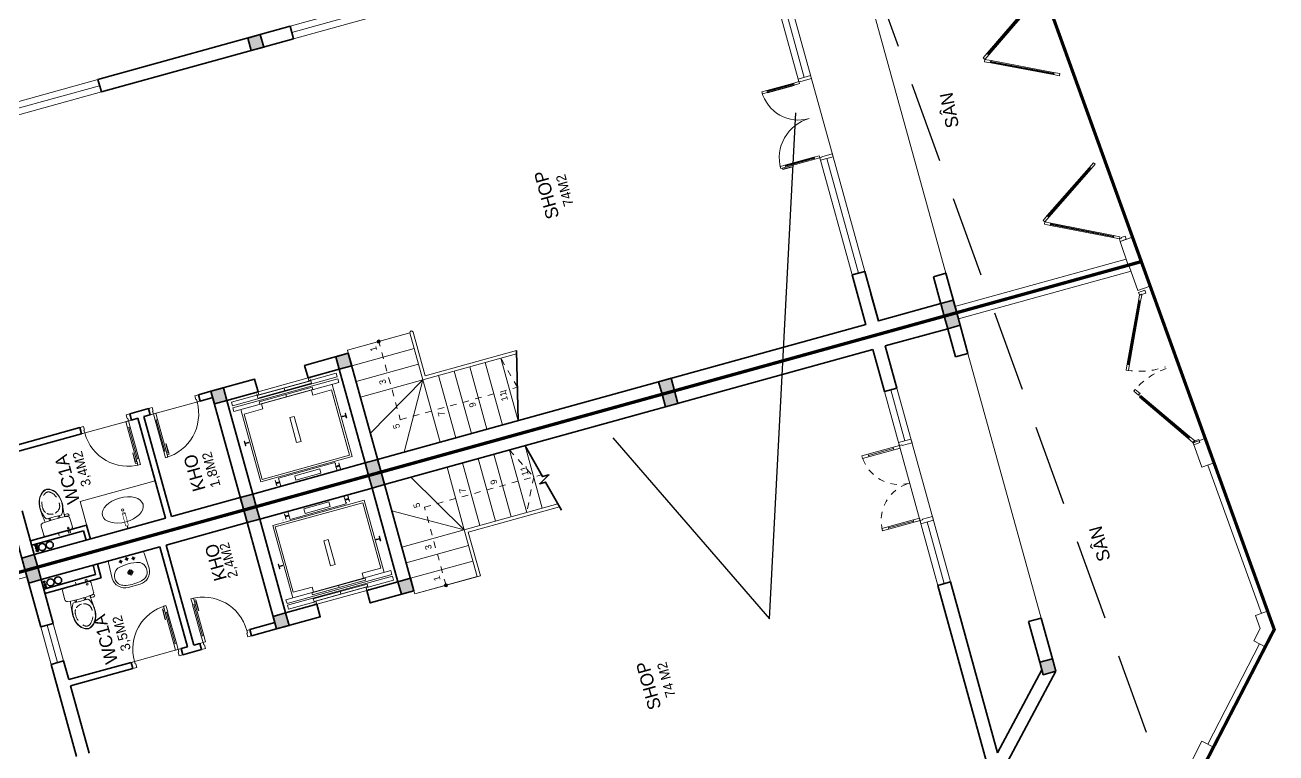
# Model space of a CAD drawing. Header units: metres. Extents: x 568336 to 569219, y 2065964 to 2066430.
# Drawn here: x 568531.94 to 568551.25, y 2066380.2 to 2066391.43 of the extents above; entities that cross this region are included whole.
import ezdxf

# ---------------------------------------------------------------- set-up
doc = ezdxf.new("R2010")
doc.units = ezdxf.units.M
for name, pattern in [('$AUDIT_BAD_LTYPE2', [0]), ('DASHDOT2', [0.5, 0.25, -0.125, 0, -0.125]), ('HIDDEN', [0.375, 0.25, -0.125]), ('HIDDEN2', [0.1875, 0.125, -0.0625]), ('xref-thap C (mb tang 32-2)$0$HIDDEN', [0.375, 0.25, -0.125])]:
    doc.linetypes.add(name, pattern=pattern)
doc.layers.get('0').update_dxf_attribs({"linetype": 'CONTINUOUS'})
doc.layers.get('DEFPOINTS').update_dxf_attribs({"linetype": 'CONTINUOUS'})
for name, color, linetype, lineweight in [('-CONCRETE', 1, 'CONTINUOUS', 35), ('-DIM', 9, 'CONTINUOUS', 13), ('-DOOR', 137, 'CONTINUOUS', 9), ('-FURNITURE', 46, 'CONTINUOUS', 9), ('-HATCH', 8, 'CONTINUOUS', 5), ('-HIDE', 3, 'HIDDEN', 13), ('-KH', 143, 'CONTINUOUS', 13), ('-LINE1', 7, 'CONTINUOUS', 18), ('-LINE2', 252, 'CONTINUOUS', 9), ('-STEEL1', 1, 'CONTINUOUS', 35), ('-TEXT', 7, 'CONTINUOUS', 15), ('-WALL', 4, 'CONTINUOUS', 35), ('text', 7, 'CONTINUOUS', 13), ('TEXT25', 2, 'CONTINUOUS', 13)]:
    doc.layers.add(name, color=color, linetype=linetype, lineweight=lineweight)
for name, color, linetype in [('-RANH GIOI LO DAT', 12, 'CONTINUOUS'), ('1-NETMANH', 8, 'CONTINUOUS'), ('APOLIC', 7, 'CONTINUOUS'), ('RANHGIOI', 2, 'HIDDEN')]:
    doc.layers.add(name, color=color, linetype=linetype)
doc.styles.add('SVN_AVO_thuong', font='')
doc.styles.add('T1', font='', dxfattribs={"height": 200})
doc.styles.add('vnavanth', font='', dxfattribs={"width": 0.8})
doc.styles.get('SVN_AVO_thuong').set_extended_font_data('SVN-Avo')
doc.styles.get('T1').set_extended_font_data('VNgeometric Light')
doc.styles.get('vnavanth').set_extended_font_data('.VnAvantH')

# ---------------------------------------------------------------- blocks, each defined once
blk = doc.blocks.new('X-5M-DH-2-CORE$0$A$C75E80C28')
at = {"layer": '-LINE2', "linetype": 'Continuous', "ltscale": 2}
for p, q in [((-731, -149), (731, -149)), ((-731, -1305), (-731, -149)), ((-700, -179), (700, -179)), ((-700, -1225), (-700, -179)), ((-557, -112), (-560, -112)), ((-510, -22), (-510, -51)), ((-507, -22), (-510, -22)), ((-510, -109), (-510, -79)), ((-507, -22), (-507, -51)), ((-507, -109), (-507, -79)), ((-456, -57), (-501, -57)), ((-456, -60), (-501, -60)), ((-456, -70), (-501, -70)), ((-456, -73), (-501, -73)), ((-453, -63), (-453, -67)), ((-450, -63), (-450, -67)), ((450, -63), (450, -67)), ((453, -63), (453, -67)), ((456, -57), (501, -57)), ((456, -60), (501, -60)), ((456, -70), (501, -70)), ((456, -73), (501, -73)), ((457, -112), (460, -112)), ((507, -22), (510, -22)), ((507, -22), (507, -51)), ((507, -109), (507, -79)), ((510, -22), (510, -51)), ((510, -109), (510, -79)), ((700, -1225), (700, -179)), ((731, -1305), (731, -149)), ((840, -1305), (-840, -1305)), ((-840, -1365), (-840, -1305)), ((-700, -1225), (-400, -1225)), ((425, -1309), (-425, -1309)), ((-425, -1343), (-425, -1309)), ((425, -1343), (-425, -1343)), ((-400, -1305), (-400, -1225)), ((0, -1309), (0, -1343)), ((700, -1225), (400, -1225)), ((400, -1305), (400, -1225)), ((425, -1343), (425, -1309)), ((840, -1365), (840, -1305)), ((840, -1365), (-840, -1365)), ((840, -1395), (-840, -1395)), ((-840, -1395), (-840, -1455)), ((-840, -1455), (-435, -1455)), ((-435, -1450), (-435, -1460)), ((-435, -1450), (-400, -1450)), ((-435, -1460), (-425, -1460)), ((-435, -1490), (-435, -1500)), ((-435, -1490), (-425, -1490)), ((-435, -1500), (-400, -1500)), ((-433, -1452), (-433, -1458)), ((-433, -1452), (-402, -1452)), ((-433, -1458), (-425, -1458)), ((-433, -1492), (-433, -1498)), ((-433, -1492), (-425, -1492)), ((-433, -1498), (-402, -1498)), ((430, -1406), (-430, -1406)), ((-430, -1406), (-430, -1446)), ((430, -1446), (-430, -1446)), ((-425, -1458), (-425, -1460)), ((-425, -1490), (-425, -1492)), ((-402, -1452), (-402, -1498)), ((400, -1450), (-400, -1450)), ((-400, -1450), (-400, -1500)), ((0, -1406), (0, -1446)), ((400, -1450), (400, -1500)), ((435, -1450), (400, -1450)), ((435, -1500), (400, -1500)), ((402, -1452), (402, -1498)), ((433, -1452), (402, -1452)), ((433, -1498), (402, -1498)), ((433, -1458), (425, -1458)), ((425, -1458), (425, -1460)), ((435, -1460), (425, -1460)), ((425, -1490), (425, -1492)), ((435, -1490), (425, -1490)), ((433, -1492), (425, -1492)), ((430, -1406), (430, -1446)), ((433, -1452), (433, -1458)), ((433, -1492), (433, -1498)), ((435, -1450), (435, -1460)), ((840, -1455), (435, -1455)), ((435, -1490), (435, -1500)), ((840, -1395), (840, -1455))]:
    blk.add_line(p, q, dxfattribs=at)
for points in [[(-450, 0), (-450, -130), (450, -130), (450, 0)], [(-200, -29), (200, -29), (200, -101), (-200, -101)], [(-36, -584), (36, -584), (36, -984), (-36, -984)]]:
    blk.add_lwpolyline(points, close=True, dxfattribs=at)
for points in [[(-780, -789), (-751, -789, 0.414214), (-750, -788), (-750, -784), (-750, -780, 0.414214), (-751, -779), (-780, -779, -0.256978), (-784, -782), (-798, -782, -0.414214), (-801, -779), (-804, -749, 0.414214), (-807, -746), (-812, -746), (-812, -784), (-812, -821), (-807, -821, 0.414214), (-804, -818), (-801, -789, -0.414214), (-798, -786), (-784, -786, -0.256978), (-780, -789)], [(780, -789), (751, -789, -0.414214), (750, -788), (750, -784), (750, -780, -0.414214), (751, -779), (780, -779, 0.256978), (784, -782), (798, -782, 0.414214), (801, -779), (804, -749, -0.414214), (807, -746), (812, -746), (812, -784), (812, -821), (807, -821, -0.414214), (804, -818), (801, -789, 0.414214), (798, -786), (784, -786, 0.256978), (780, -789)]]:
    blk.add_lwpolyline(points, format="xyb", dxfattribs=at)
for centre, radius, start, end in [((-501, -51), 9.4, 180, 270), ((-501, -79), 9.4, 90, 180), ((-501, -51), 6.2, 180, 270), ((-501, -79), 6.2, 90, 180), ((-456, -63), 6.2, 0, 90), ((-456, -63), 3, 0, 90), ((-456, -67), 6.2, 270, 0), ((-456, -67), 3, 270, 0), ((456, -63), 6.2, 90, 180), ((456, -67), 6.2, 180, 270), ((456, -63), 3, 90, 180), ((456, -67), 3, 180, 270), ((501, -51), 6.2, 270, 0), ((501, -51), 9.4, 270, 0), ((501, -79), 9.4, 0, 90), ((501, -79), 6.2, 0, 90)]:
    blk.add_arc(centre, radius, start, end, dxfattribs=at)
blk = doc.blocks.new('A$C5C575821')
at = {"layer": '-CONCRETE'}
h = blk.add_hatch(color=256, dxfattribs=at)
h.dxf.hatch_style = 1
h.paths.add_polyline_path([(0, 200), (0, 0), (200, 0), (200, 200)])
blk.add_lwpolyline([(0, 0), (200, 0), (200, 200), (0, 200)], close=True, dxfattribs=at)
blk = doc.blocks.new('A$C3F71457E')
at = {"layer": '-CONCRETE'}
blk.add_lwpolyline([(0, -100), (0, 400), (-1500, 400), (-1500, -1400), (0, -1400), (0, -900), (200, -900), (200, -1600), (-1700, -1600), (-1700, 600), (200, 600), (200, -100), (0, -100)], dxfattribs=at)
at = {"layer": '-LINE1'}
blk.add_line((0, -900), (0, -100), dxfattribs=at)
at = {"layer": '-WALL'}
for p in [(-1700, 400), (0, 400), (-1700, -1600), (0, -1600)]:
    blk.add_blockref('A$C5C575821', p, dxfattribs=at)
at = {"color": 2, "rotation": 90}
blk.add_blockref('X-5M-DH-2-CORE$0$A$C75E80C28', (-1500, -500), dxfattribs=at)
blk = doc.blocks.new('*U18')
at = {"linetype": '$AUDIT_BAD_LTYPE2'}
for p, q in [((70, 100), (70, 600)), ((90, 600), (90, 100))]:
    blk.add_line(p, q, dxfattribs=at)
for points in [[(50, 600), (90, 600), (90, 700), (50, 700), (50, 600)], [(50, 603), (50, 100)], [(50, 100), (90, 100), (90, 0), (50, 0), (50, 100)]]:
    blk.add_lwpolyline(points)
for points in [[(118, 495), (118, 664), (90, 664), (90, 636), (113, 636), (113, 495)], [(0, 0), (50, 0), (50, -40), (60, -40), (60, -100), (0, -100)], [(800, 0), (750, 0), (750, -40), (740, -40), (740, -100), (800, -100)]]:
    blk.add_lwpolyline(points, close=True)
at = {"linetype": '$AUDIT_BAD_LTYPE2', "ltscale": 0.3}
blk.add_arc((50, 0), 700, 0, 90, dxfattribs=at)
blk = doc.blocks.new('A$C18091ED7')
for p, q in [((0, -42), (0, 0)), ((146, -27), (179, -27)), ((146, -27), (146, -30)), ((146, -30), (166, -30)), ((153, -37), (146, -30)), ((152, 0), (152, -27)), ((152, 0), (179, 0)), ((153, -37), (166, -37)), ((153, -40), (153, -37)), ((153, -40), (178, -40)), ((153, -40), (178, -40)), ((153, -40), (153, -42)), ((185, -30), (166, -30)), ((178, -37), (166, -37)), ((185, -30), (178, -37)), ((178, -37), (178, -40)), ((178, -40), (178, -42)), ((179, 0), (179, -27)), ((179, -27), (185, -27)), ((185, -27), (185, -30)), ((-83, -267), (-83, -300)), ((-83, -278), (-83, -288)), ((-61, -290), (-83, -290)), ((-63, -265), (-81, -265)), ((-61, -267), (-61, -300)), ((61, -267), (61, -300)), ((61, -290), (83, -290)), ((63, -265), (81, -265)), ((83, -267), (83, -300)), ((83, -278), (83, -288)), ((165, -262), (165, -290)), ((168, -260), (228, -260)), ((168, -292), (207, -292)), ((231, -274), (231, -262))]:
    blk.add_line(p, q)
for points in [[(230, -219, -0.137407), (225, -235), (222, -241, -0.236081), (198, -255, -0.051961), (-198, -255, -0.236081), (-222, -241), (-225, -235, -0.137407), (-230, -219), (-230, -72, -0.198912), (-226, -63), (-209, -46, -0.198912), (-200, -42), (0, -42), (200, -42, -0.198912), (209, -46), (226, -63, -0.198912), (230, -72)], [(144, -619, -0.212405), (26, -734, -0.027685), (-1, -739, -0.022279), (-26, -734, -0.212405), (-144, -619, -0.142796), (-167, -428, -0.093005), (-128, -309, -0.256439), (-111, -300), (0, -300), (111, -300, -0.256439), (128, -309, -0.093005), (167, -428, -0.142796)]]:
    blk.add_lwpolyline(points, format="xyb", close=True)
at = {"linetype": 'xref-thap C (mb tang 32-2)$0$HIDDEN', "ltscale": 100}
blk.add_lwpolyline([(61, -669, -0.199031), (0, -699, -0.199031), (-61, -669, -0.218924), (-132, -478, -0.153791), (-112, -404, -0.236701), (0, -348, -0.236701), (112, -404, -0.153791), (132, -478, -0.218924)], format="xyb", close=True, dxfattribs=at)
blk.add_circle((166, -78), 13.9)
for centre, radius, start, end in [((-81, -267), 1.98, 90, 180), ((-63, -267), 1.98, 0, 90), ((63, -267), 1.98, 90, 180), ((81, -267), 1.98, 0, 90), ((168, -262), 2.47, 90, 180), ((168, -290), 2.47, 180, 270), ((207, -277), 15.5, 270, 306.4659), ((168, -225), 80.1, 306.4659, 320.3123), ((228, -274), 2.47, 320.3123, 0)]:
    blk.add_arc(centre, radius, start, end)
for points in [[(-156, -259), (-157, -267), (-164, -328), (-169, -385), (-184, -528), (-136, -679), (-50, -735), (-20, -741), (0, -744)], [(156, -259), (157, -267), (164, -328), (169, -385), (184, -528), (136, -679), (50, -735), (20, -741), (0, -744)]]:
    blk.add_open_spline(points, degree=3, knots=[130.613938, 130.613938, 130.613938, 130.613938, 152.852109, 311.129351, 417.703951, 561.383393, 697.692632, 710.812262, 710.812262, 710.812262, 710.812262])
blk = doc.blocks.new('*U49')
for p, q in [((-1210, 500), (-1250, 500)), ((-1230, 100), (-1230, 500)), ((-90, 500), (-50, 500)), ((-70, 100), (-70, 500)), ((-1210, 100), (-1250, 100)), ((-90, 100), (-50, 100))]:
    blk.add_line(p, q)
for points in [[(-1250, 0), (-1210, 0), (-1210, 600), (-1250, 600)], [(-50, 0), (-90, 0), (-90, 600), (-50, 600)], [(-1300, -200), (-1240, -200), (-1240, -40), (-1250, -40), (-1250, 0), (-1300, 0)], [(0, -200), (-60, -200), (-60, -40), (-50, -40), (-50, 0), (0, 0)]]:
    blk.add_lwpolyline(points, close=True)
at = {"linetype": 'HIDDEN', "ltscale": 0.1}
for centre, start, end in [((-1250, 0), 0, 90), ((-50, 0), 90, 180)]:
    blk.add_arc(centre, 600, start, end, dxfattribs=at)
blk = doc.blocks.new('A$C4ace49fd')
for p, q in [((167, 414), (224, 414)), ((195, 383), (195, 443)), ((267, 429), (324, 429)), ((295, 398), (295, 458)), ((367, 414), (424, 414)), ((395, 383), (395, 443)), ((249, 215), (342, 215)), ((295, 165), (295, 264))]:
    blk.add_line(p, q)
for points in [[(0, 200, 0.414214), (200, 0), (390, 0, 0.414214), (590, 200), (581, 446, 0.409799), (551, 475), (39, 475, 0.403607), (9, 446)], [(177, 40, 0.090773), (424, 43, 0.149887), (521, 96, 0.430722), (482, 321, 0.080637), (470, 327, 0.127732), (125, 329, 0.074208), (114, 325, 0.443092), (69, 96, 0.13364), (154, 46, 0.033617)]]:
    blk.add_lwpolyline(points, format="xyb", close=True)
for centre, radius in [((195, 414), 17.5), ((295, 429), 17.5), ((395, 414), 17.5), ((295, 215), 37.5), ((295, 215), 22.5), ((295, 215), 22.5)]:
    blk.add_circle(centre, radius)
blk = doc.blocks.new('CONG2')
at = {"layer": '-LINE1', "lineweight": 18}
blk.add_line((257137, -126793), (257137, -126693), dxfattribs=at)
at = {"ltscale": 100}
for p, q in [((255907, -126606), (256397, -125757)), ((256427, -125775), (255937, -126623)), ((256527, -125775), (257017, -126623)), ((257047, -126606), (256557, -125757))]:
    blk.add_line(p, q, dxfattribs=at)
for points in [[(256477, -125688), (256427, -125775), (256416, -125768), (256421, -125760), (256412, -125755), (256407, -125763), (256397, -125757), (256447, -125671)], [(256477, -125688), (256527, -125775), (256538, -125768), (256533, -125760), (256541, -125755), (256546, -125763), (256557, -125757), (256507, -125671)], [(255917, -126612), (255912, -126621), (255921, -126626), (255926, -126617), (255937, -126623), (255887, -126710), (255857, -126693), (255907, -126606)], [(257036, -126612), (257041, -126621), (257033, -126626), (257028, -126617), (257017, -126623), (257067, -126710), (257097, -126693), (257047, -126606)], [(257087, -126728), (257097, -126728), (257097, -126693), (257137, -126693), (257137, -126793), (257087, -126793)]]:
    blk.add_lwpolyline(points, close=True, dxfattribs=at)
at = {"color": 8, "ltscale": 100}
for points in [[(256412, -125755), (256421, -125760), (255921, -126626), (255912, -126621)], [(256541, -125755), (256533, -125760), (257033, -126626), (257041, -126621)]]:
    blk.add_lwpolyline(points, close=True, dxfattribs=at)
blk = doc.blocks.new('cong 2 canh')
at = {"ltscale": 100}
for p, q in [((547984, -107651), (547135, -108141)), ((547153, -108172), (548002, -107682)), ((549365, -108172), (548516, -107682)), ((548534, -107651), (549382, -108141))]:
    blk.add_line(p, q, dxfattribs=at)
at = {"color": 8, "ltscale": 100}
for points in [[(548004, -107666), (547999, -107657), (547133, -108157), (547138, -108166)], [(548514, -107666), (548519, -107657), (549385, -108157), (549380, -108166)]]:
    blk.add_lwpolyline(points, close=True, dxfattribs=at)
at = {"ltscale": 100}
for points in [[(548103, -107601), (548016, -107651), (548022, -107662), (548031, -107657), (548036, -107666), (548027, -107671), (548034, -107682), (548120, -107632)], [(548447, -107601), (548534, -107651), (548527, -107662), (548519, -107657), (548514, -107666), (548522, -107671), (548516, -107682), (548430, -107632)], [(547147, -108161), (547138, -108166), (547133, -108157), (547142, -108152), (547135, -108141), (547049, -108191), (547066, -108222), (547153, -108172)], [(549371, -108161), (549380, -108166), (549385, -108157), (549376, -108152), (549382, -108141), (549469, -108191), (549451, -108222), (549365, -108172)], [(547059, -108226), (547049, -108226), (547049, -108191), (547009, -108191), (547009, -108291), (547059, -108291)], [(549459, -108226), (549469, -108226), (549469, -108191), (549509, -108191), (549509, -108291), (549459, -108291)]]:
    blk.add_lwpolyline(points, close=True, dxfattribs=at)
at = {"color": 8, "linetype": 'HIDDEN', "ltscale": 10}
for centre, start, end in [((547081, -108191), 0, 30), ((549469, -108191), 150, 180)]:
    blk.add_arc(centre, 1180, start, end, dxfattribs=at)
blk = doc.blocks.new('M32-T1')
at = {"layer": '-HATCH', "true_color": 0x8c8896}
h = blk.add_hatch(color=252, dxfattribs=at)
h.dxf.hatch_style = 1
edge = h.paths.add_edge_path()
edge.add_arc((203516.694, -1024456.079), 24.626, 0, 360)
at = {"layer": '-CONCRETE'}
for centre, radius in [((205137.27, -1018493.034, 0), 13), ((205186.463, -1018583.531, 0), 55), ((205175.54, -1018493.034, 0), 13), ((205217.289, -1018493.034, 0), 13), ((205186.463, -1018704.373, 0), 55)]:
    blk.add_circle(centre, radius, dxfattribs=at)
at = {"layer": '-DOOR'}
blk.add_line((200578.825, -1033175.658), (204814.38, -1033175.658), dxfattribs=at)
for points in [[(204566.324, -1018255.591), (203966.324, -1018255.591), (203966.324, -1018455.591), (204566.324, -1018455.591)], [(204590.769, -1031775.658), (201490.769, -1031775.658), (201490.769, -1031975.658), (204590.769, -1031975.658)]]:
    blk.add_lwpolyline(points, close=True, dxfattribs=at)
for points in [[(203966.324, -1018355.591), (204566.324, -1018355.591)], [(202477.319, -1031875.658), (201490.769, -1031877.354)], [(204590.769, -1031875.658), (203777.319, -1031875.658)]]:
    blk.add_lwpolyline(points, dxfattribs=at)
at = {"layer": '-HATCH'}
blk.add_line((203666.247, -1019455.591), (203666.247, -1020255.591), dxfattribs=at)
at = {"layer": '-KH', "linetype": 'HIDDEN2', "ltscale": 5}
blk.add_line((204766.267, -1026331.082), (205266.297, -1026206.079), dxfattribs=at)
for points in [[(203516.694, -1024456.079), (204766.267, -1024456.079), (204766.267, -1026331.082)], [(205266.297, -1025956.079), (204766.282, -1026206.079), (204266.267, -1025956.079)]]:
    blk.add_lwpolyline(points, dxfattribs=at)
at = {"layer": '-KH'}
blk.add_circle((203516.694, -1024456.079), 24.626, dxfattribs=at)
at = {"layer": '-LINE1'}
for p, q in [((203566.094, -1023955.781), (203516.694, -1023955.781)), ((203516.694, -1024956.079), (203516.694, -1023956.079)), ((203516.694, -1023956.079), (203516.694, -1025006.079)), ((203766.552, -1024956.079), (203766.552, -1023956.079)), ((203766.552, -1023956.079), (203766.552, -1024956.079)), ((204016.41, -1024956.079), (204016.41, -1023956.079)), ((204016.41, -1023956.079), (204016.41, -1024956.079)), ((204266.267, -1023956.079), (204266.267, -1024956.079)), ((204266.267, -1024956.079), (204843.618, -1023956.079)), ((204266.267, -1024956.079), (205266.247, -1024378.741)), ((204266.267, -1024956.079), (203516.694, -1024956.079)), ((204216.267, -1025006.079), (203516.694, -1025006.079)), ((204216.267, -1026468.579), (204216.267, -1025006.079)), ((204266.267, -1026456.079), (204266.267, -1024956.079))]:
    blk.add_line(p, q, dxfattribs=at)
at = {"layer": '-LINE1', "lineweight": 18}
for p, q in [((204266.267, -1024956.079), (205266.297, -1024956.079)), ((204266.267, -1025206.079), (205266.297, -1025206.079)), ((204266.267, -1025456.079), (205266.297, -1025456.079)), ((204266.267, -1025706.079), (205266.297, -1025706.079)), ((204266.267, -1025956.079), (205266.297, -1025956.079)), ((204266.267, -1026206.079), (205266.297, -1026206.079)), ((205266.247, -1026456.079), (205266.297, -1026456.079))]:
    blk.add_line(p, q, dxfattribs=at)
at = {"layer": '-LINE1'}
for points in [[(205366.324, -1018255.591), (205366.324, -1016455.591)], [(205366.324, -1035939.699), (205366.326, -1033175.658)], [(198020.133, -1035136.987), (199299.182, -1036320.875)], [(199742.808, -1036475.198), (202168.347, -1036287.487)]]:
    blk.add_lwpolyline(points, dxfattribs=at)
at = {"layer": '-LINE1', "ltscale": 10}
for points in [[(197794.829, -1034791.541), (197658.974, -1034938.317), (197952.525, -1035210.029), (198088.381, -1035063.253)], [(205052.084, -1035964.018), (205067.516, -1036163.422), (205466.324, -1036132.558), (205450.892, -1035933.154)], [(202160.631, -1036187.785), (202176.062, -1036387.189), (202574.87, -1036356.326), (202559.438, -1036156.922)]]:
    blk.add_lwpolyline(points, close=True, dxfattribs=at)
for points in [[(199523.13, -1036391.899), (199367.11, -1036247.487), (199231.254, -1036394.263), (199451.418, -1036598.047)], [(199451.418, -1036598.047), (199451.418, -1036598.047), (199750.524, -1036574.9), (199735.092, -1036375.496), (199523.13, -1036391.899)]]:
    blk.add_lwpolyline(points, dxfattribs=at)
at = {"layer": '-RANH GIOI LO DAT', "linetype": 'HIDDEN', "ltscale": 10, "const_width": 50}
blk.add_lwpolyline([(199451.418, -1036598.047), (205466.324, -1036132.558), (205466.324, -1016255.591), (194466.324, -1016255.591), (194466.324, -1031983.84)], close=True, dxfattribs=at)
at = {"layer": '-WALL'}
for p, q in [((203966.324, -1018255.591), (202491.285, -1018255.659)), ((203966.324, -1018455.591), (203966.324, -1018255.591)), ((205466.324, -1018255.591), (204566.324, -1018255.591)), ((204566.324, -1018455.591), (204566.324, -1018255.591)), ((205466.324, -1018255.591), (205466.337, -1033175.658)), ((202491.285, -1018455.627), (203566.247, -1018455.591)), ((203566.247, -1019455.591), (203566.247, -1018455.591)), ((203666.247, -1019455.591), (203666.247, -1018455.591)), ((203966.324, -1018455.591), (203666.247, -1018455.591)), ((205266.324, -1018455.591), (204566.324, -1018455.591)), ((205046.324, -1019355.591), (205046.324, -1018455.591)), ((205116.324, -1019285.591), (205116.324, -1018455.591)), ((205266.324, -1020355.591), (205266.324, -1018455.591)), ((205116.324, -1019285.591), (205266.324, -1019285.591)), ((203666.247, -1019455.591), (203566.247, -1019455.591)), ((205046.324, -1019355.591), (205266.324, -1019355.591)), ((203566.247, -1020555.591), (203566.247, -1020255.591)), ((203566.247, -1020255.591), (203666.247, -1020255.591)), ((203666.247, -1020255.591), (203566.247, -1020255.591)), ((203666.247, -1020355.591), (203666.247, -1020255.591)), ((205266.324, -1020355.591), (203666.247, -1020355.591)), ((203666.247, -1020555.591), (203666.247, -1020455.591)), ((205266.324, -1020455.591), (203666.247, -1020455.591)), ((205266.324, -1021755.591), (205266.324, -1020455.591)), ((203666.247, -1020555.591), (203566.247, -1020555.591)), ((203566.247, -1021755.591), (203566.247, -1021355.591)), ((203666.247, -1021355.591), (203566.247, -1021355.591)), ((203666.247, -1021755.591), (203666.247, -1021355.591)), ((205266.324, -1031775.658), (205266.324, -1023955.591)), ((198666.324, -1031771.373), (201490.769, -1031775.658)), ((201490.769, -1031775.658), (201490.769, -1031975.658)), ((204590.769, -1031775.658), (205266.324, -1031775.658)), ((204590.769, -1031775.658), (204590.769, -1031975.658)), ((199728.825, -1033175.658), (198466.324, -1031971.373)), ((199808.916, -1032975.658), (198756.226, -1031971.509)), ((198756.226, -1031971.509), (201490.769, -1031975.658)), ((204590.769, -1031975.658), (205266.324, -1031975.658)), ((205266.324, -1032975.658), (205266.324, -1031975.658)), ((200578.825, -1032975.658), (199928.825, -1032975.658)), ((205281.203, -1032975.658), (204814.38, -1032975.658)), ((200578.825, -1033175.658), (199928.825, -1033175.658)), ((205466.324, -1033175.658), (204814.38, -1033175.658))]:
    blk.add_line(p, q, dxfattribs=at)
for points in [[(205266.297, -1026206.079), (204733.843, -1026339.189), (204733.843, -1026440.455), (204640.492, -1026268.8), (204640.492, -1026362.526), (204160.15, -1026482.608)], [(200578.825, -1032975.658), (200578.825, -1033175.658)], [(204814.38, -1033175.658), (204814.38, -1032975.658)]]:
    blk.add_lwpolyline(points, dxfattribs=at)
at = {"layer": '-DOOR', "xscale": -1, "rotation": 270}
blk.add_blockref('*U18', (203666.247, -1020255.591), dxfattribs=at)
at = {"layer": '-DOOR'}
for name, p, rotation in [('*U18', (203666.247, -1020555.591), 270), ('CONG2', (95098.261, -767164.872), 317.2230064992588)]:
    blk.add_blockref(name, p, dxfattribs=dict(at, rotation=rotation))
at = {"layer": '-DOOR', "xscale": -1}
blk.add_blockref('*U49', (202477.319, -1031775.658), dxfattribs=at)
at = {"layer": '-FURNITURE', "rotation": 270}
for name, p in [('A$C18091ED7', (205085.426, -1018955.591)), ('A$C4ace49fd', (204791.324, -1019518.051))]:
    blk.add_blockref(name, p, dxfattribs=at)
at = {"layer": '-LINE1', "rotation": 4.425254774585863}
blk.add_blockref('cong 2 canh', (-351198.453, -970496.89), dxfattribs=at)
at = {"layer": '-WALL', "xscale": -1}
for p in [(205466.321, -1018455.591), (205466.321, -1023955.591), (205466.321, -1028655.427)]:
    blk.add_blockref('A$C5C575821', p, dxfattribs=at)
at = {"layer": '-WALL', "rotation": 180}
blk.add_blockref('A$C3F71457E', (203766.247, -1023355.591), dxfattribs=at)
at = {"layer": '-WALL', "xscale": -1}
for p, rotation in [((199928.823, -1033175.658), 359.9999999998357), ((205466.324, -1033175.658), 5.142197323948494e-05)]:
    blk.add_blockref('A$C5C575821', p, dxfattribs=dict(at, rotation=rotation))
at = {"layer": '-TEXT', "color": 2, "style": 'vnavanth'}
for s, p in [('wc1A', (203730.085, -1019264.093)), ('kho', (204513.97, -1021223.924)), ('S¢N ', (201168.223, -1034453.419))]:
    blk.add_text(s, height=199.9592, dxfattribs=at).set_placement(p)
at = {"layer": '-TEXT', "style": 'T1'}
for s, p in [('1', (203618.284, -1024398.449)), ('3', (204117.999, -1024398.449)), ('5', (204786.727, -1024398.449)), ('7', (204818.722, -1025140.972)), ('9', (204818.722, -1025640.972)), ('11', (204818.722, -1026140.972))]:
    blk.add_text(s, height=100, rotation=360, dxfattribs=at).set_placement(p)
at = {"layer": 'TEXT25'}
for s, height, rotation, style, p in [('3,5M2', 150, 360, 'T1', (203858.915, -1019504.782)), ('2,4M2', 150, 360, 'T1', (204504.074, -1021398.627)), ('SHOP', 200, 0, 'SVN_AVO_thuong', (200811.25, -1027158.034)), ('74 M2', 150, 360, 'T1', (200926.625, -1027419.655))]:
    blk.add_text(s, height=height, rotation=rotation, dxfattribs=dict(at, style=style)).set_placement(p)
blk = doc.blocks.new('Sink_Cicle')
blk.add_lwpolyline([(17, -50), (-17, -50), (-18, -252), (17, -252)], close=True)
blk.add_circle((0, -300), 17.5)
at = {"layer": 'DEFPOINTS'}
blk.add_line((0, -100), (0, 0), dxfattribs=at)
blk.add_wipeout([(17, -50), (-17, -50), (-18, -252), (17, -252)])
at = {"layer": '-FURNITURE', "linetype": 'Continuous'}
blk.add_ellipse((0, -300), major_axis=(-325, 0), ratio=0.584615, dxfattribs=at)
blk.add_line((-18, -237), (17, -237))
blk = doc.blocks.new('*U52')
for points in [[(22, 564), (22, 734), (50, 734), (50, 706), (27, 706), (27, 564)], [(0, 0), (50, 0), (50, -40), (60, -40), (60, -246), (0, -246)], [(1599, 0), (1549, 0), (1549, -40), (1539, -40), (1539, -246), (1599, -246)]]:
    blk.add_lwpolyline(points, close=True)
for points in [[(50, 670), (90, 670), (90, 770), (50, 770), (50, 670)], [(1549, 629), (1509, 629), (1509, 729), (1549, 729), (1549, 629)], [(50, 673), (50, 100)], [(1549, 632), (1549, 100)], [(50, 100), (90, 100), (90, 0), (50, 0), (50, 100)], [(1549, 100), (1509, 100), (1509, 0), (1549, 0), (1549, 100)]]:
    blk.add_lwpolyline(points)
at = {"ltscale": 0.3}
for points in [[(820, 0, 0.414214), (50, 770, 0.414214)], [(820, 0, -0.414214), (1549, 729, -0.414214)]]:
    blk.add_lwpolyline(points, format="xyb", dxfattribs=at)
at = {"layer": 'APOLIC', "linetype": '$AUDIT_BAD_LTYPE2'}
for p, q in [((70, 100), (70, 670)), ((90, 670), (90, 100)), ((1509, 629), (1509, 100)), ((1529, 100), (1529, 629))]:
    blk.add_line(p, q, dxfattribs=at)
blk = doc.blocks.new('M33-T1')
at = {"layer": '-HATCH', "true_color": 0x8c8896}
h = blk.add_hatch(color=252, dxfattribs=at)
h.dxf.hatch_style = 1
edge = h.paths.add_edge_path()
edge.add_arc((196826, -1091101), 24.6, 0, 360)
at = {"layer": '-CONCRETE'}
for centre, radius in [((195126, -1085159, 0), 13), ((195126, -1085172, 0), 13), ((195167, -1085159, 0), 13), ((195167, -1085172, 0), 13), ((195206, -1085159, 0), 13), ((195206, -1085172, 0), 13), ((195156, -1085250, 0), 55), ((195156, -1085370, 0), 55)]:
    blk.add_circle(centre, radius, dxfattribs=at)
at = {"layer": '-DOOR'}
for p, q in [((201677, -1086600), (201677, -1088000)), ((201677, -1088000), (201677, -1086600)), ((201777, -1086600), (201777, -1088000)), ((201777, -1088000), (201777, -1086600)), ((201877, -1086600), (201877, -1088000)), ((201877, -1088000), (201877, -1086600)), ((201777, -1091080), (201777, -1092580)), ((197702, -1098420), (195869, -1098420)), ((200869, -1098420), (199002, -1098420)), ((197702, -1098520), (195869, -1098520)), ((197702, -1098620), (195869, -1098620)), ((200869, -1098620), (197702, -1098620)), ((199002, -1098520), (200869, -1098520))]:
    blk.add_line(p, q, dxfattribs=at)
blk.add_lwpolyline([(201677, -1094580), (201677, -1091080), (201877, -1091080), (201877, -1094580)], close=True, dxfattribs=at)
at = {"layer": '-FURNITURE'}
blk.add_lwpolyline([(195677, -1086000), (195077, -1086000), (195077, -1087200), (195677, -1087200)], close=True, dxfattribs=at)
at = {"layer": '-HATCH'}
for p, q in [((196677, -1086300), (196677, -1087100)), ((196677, -1088200), (196677, -1087400))]:
    blk.add_line(p, q, dxfattribs=at)
at = {"layer": '-KH', "linetype": 'HIDDEN2', "ltscale": 5}
blk.add_line((195576, -1092976), (196076, -1092851), dxfattribs=at)
blk.add_lwpolyline([(196851, -1091101), (195576, -1091101), (195576, -1092976)], dxfattribs=at)
at = {"layer": '-KH'}
blk.add_circle((196826, -1091101), 24.6, dxfattribs=at)
at = {"layer": '-LINE1'}
for p, q in [((196076, -1091601), (195499, -1090601)), ((196076, -1090601), (196076, -1091601)), ((196326, -1091601), (196326, -1090601)), ((196576, -1091601), (196576, -1090601)), ((196777, -1090600), (196826, -1090600)), ((196826, -1090600), (196826, -1091601)), ((196076, -1091601), (195076, -1091024)), ((196076, -1093101), (196076, -1091601)), ((196076, -1091601), (196826, -1091601)), ((196126, -1093113), (196126, -1091651)), ((196126, -1091651), (196826, -1091651))]:
    blk.add_line(p, q, dxfattribs=at)
at = {"layer": '-LINE1', "lineweight": 18}
for p, q in [((196076, -1091601), (195076, -1091601)), ((196076, -1091851), (195076, -1091851)), ((196076, -1092101), (195076, -1092101)), ((196076, -1092351), (195076, -1092351)), ((196076, -1092601), (195076, -1092601)), ((196076, -1092851), (195076, -1092851))]:
    blk.add_line(p, q, dxfattribs=at)
at = {"layer": '-LINE1'}
for points in [[(194977, -1099820), (194977, -1102561)], [(195508, -1099820), (201225, -1099820)]]:
    blk.add_lwpolyline(points, dxfattribs=at)
at = {"layer": '-LINE1', "ltscale": 10}
blk.add_lwpolyline([(194877, -1102767), (195276, -1102744), (195264, -1102544), (194878, -1102567)], close=True, dxfattribs=at)
at = {"layer": '-LINE1'}
blk.add_arc((196826, -1091626), 25, 270, 90, dxfattribs=at)
at = {"layer": '-WALL', "linetype": 'Continuous', "ltscale": 10}
for p, q in [((194877, -1084900), (194877, -1099820)), ((195077, -1087200), (195077, -1085100)), ((195077, -1088400), (195077, -1087300)), ((195077, -1098420), (195077, -1090600)), ((195869, -1098420), (195072, -1098420)), ((195072, -1098620), (195508, -1098620)), ((195077, -1098620), (195077, -1099620)), ((195869, -1098620), (195077, -1098620)), ((195072, -1099620), (195508, -1099620)), ((194856, -1099820), (195508, -1099820))]:
    blk.add_line(p, q, dxfattribs=at)
at = {"layer": '-WALL'}
for p, q in [((195777, -1084900), (194877, -1084900)), ((195777, -1085100), (195077, -1085100)), ((195227, -1085930), (195227, -1085100)), ((195297, -1086000), (195297, -1085100)), ((196677, -1086300), (196677, -1085100)), ((196777, -1086300), (196777, -1085100)), ((195227, -1085930), (195077, -1085930)), ((195297, -1086000), (195077, -1086000)), ((196677, -1086300), (196777, -1086300)), ((195077, -1087200), (196677, -1087200)), ((196677, -1087100), (196777, -1087100)), ((196677, -1087200), (196677, -1087100)), ((196777, -1087400), (196777, -1087100)), ((195077, -1087300), (196677, -1087300)), ((196677, -1087400), (196677, -1087300)), ((196677, -1087400), (196777, -1087400)), ((201677, -1088000), (201677, -1091080)), ((201877, -1088000), (201677, -1088000)), ((201877, -1088000), (201877, -1091080)), ((196677, -1088400), (196677, -1088200)), ((196677, -1088200), (196777, -1088200)), ((196777, -1088400), (196777, -1088200)), ((201877, -1091080), (201677, -1091080)), ((201678, -1091080), (201877, -1091080)), ((195869, -1098420), (195869, -1098620)), ((195669, -1098620), (195669, -1098620))]:
    blk.add_line(p, q, dxfattribs=at)
for points in [[(195076, -1092851), (196126, -1093113)], [(195508, -1099820), (195508, -1099620)]]:
    blk.add_lwpolyline(points, dxfattribs=at)
at = {"layer": '-DOOR'}
for name, p, rotation in [('*U18', (196677, -1087100), 90.00000000000001), ('CONG2', (-65849, -993185), 3.869379629685127)]:
    blk.add_blockref(name, p, dxfattribs=dict(at, rotation=rotation))
at = {"layer": '-DOOR', "xscale": -1}
for name, p, rotation in [('*U18', (196677, -1087400), 90), ('CONG2', (444514, -960964), 3.368158095063123)]:
    blk.add_blockref(name, p, dxfattribs=dict(at, rotation=rotation))
at = {"layer": '-DOOR', "xscale": 0.8130081300813011, "yscale": 0.8130081300813011, "zscale": 0.8130081300813011, "rotation": 359.9982800500622}
blk.add_blockref('*U52', (197702, -1098420), dxfattribs=at)
at = {"layer": '-FURNITURE', "xscale": -1, "rotation": 90}
blk.add_blockref('A$C18091ED7', (195254, -1085550), dxfattribs=at)
at = {"layer": '-WALL', "xscale": -1}
for p in [(195077, -1085100), (195077, -1090600), (201877, -1090600), (195077, -1095300), (195077, -1099820)]:
    blk.add_blockref('A$C5C575821', p, dxfattribs=at)
at = {"layer": '-WALL', "xscale": -1, "rotation": 180}
blk.add_blockref('A$C3F71457E', (196577, -1090000), dxfattribs=at)
at = {"layer": '-TEXT', "color": 2, "style": 'vnavanth'}
for s, p in [('wc1A', (195673, -1085998)), ('kho', (195342, -1087920))]:
    blk.add_text(s, height=200, dxfattribs=at).set_placement(p)
at = {"layer": '-TEXT', "style": 'T1'}
for s, p in [('3', (196172, -1091043)), ('1', (196701, -1091043)), ('5', (195457, -1091065)), ('7', (195457, -1091786)), ('9', (195462, -1092286)), ('11', (195424, -1092786))]:
    blk.add_text(s, height=100, rotation=0, dxfattribs=at).set_placement(p)
at = {"layer": '-TEXT', "color": 2, "style": 'vnavanth'}
blk.add_text('S¢N ', height=200, rotation=355.5747, dxfattribs=at).set_placement((197634, -1100620))
at = {"layer": 'TEXT25'}
for s, height, rotation, style, p in [('3,4M2', 150, 0, 'T1', (195877, -1086234)), ('1,8M2', 150, 0, 'T1', (195333, -1088156)), ('SHOP', 200, 360, 'SVN_AVO_thuong', (197936, -1094302)), ('74M2', 150, 0, 'T1', (198057, -1094564))]:
    blk.add_text(s, height=height, rotation=rotation, dxfattribs=dict(at, style=style)).set_placement(p)
at = {"layer": '-FURNITURE', "rotation": 90.00000000000001}
blk.add_blockref('Sink_Cicle', (195077, -1086600), dxfattribs=at)
at = {"layer": '-RANH GIOI LO DAT', "linetype": 'HIDDEN', "ltscale": 10, "const_width": 50}
blk.add_lwpolyline([(203877, -1102080), (203877, -1082900), (194877, -1082900), (194877, -1102777)], close=True, dxfattribs=at)
blk = doc.blocks.new('lavabo4')
for p, q in [((241, 0), (-241, 0)), ((-327, -86), (-327, -330)), ((-200, -138), (-200, -305)), ((141, -80), (-141, -80)), ((-74, -39), (-79, -39)), ((-74, -44), (-79, -44)), ((-67, -33), (-67, -28)), ((-67, -50), (-67, -55)), ((-63, -33), (-63, -28)), ((-63, -50), (-63, -55)), ((-57, -39), (-52, -39)), ((-57, -44), (-52, -44)), ((-9, -57), (-9, -123)), ((9, -123), (9, -57)), ((57, -39), (52, -39)), ((57, -44), (52, -44)), ((63, -33), (63, -28)), ((63, -50), (63, -55)), ((68, -33), (68, -28)), ((68, -50), (68, -55)), ((74, -39), (79, -39)), ((74, -44), (79, -44)), ((200, -305), (200, -138)), ((327, -330), (327, -86)), ((-141, -363), (141, -363)), ((-241, -416), (241, -416))]:
    blk.add_line(p, q)
for centre, radius in [((-65, -42), 24.8), ((-83, -42), 5.03), ((-65, -42), 9), ((-65, -24), 5.03), ((-65, -60), 5.03), ((-47, -42), 5.03), ((0, -159), 22.8), ((0, -159), 14.1), ((0, -42), 9), ((65, -42), 24.8), ((47, -42), 5.03), ((65, -42), 9), ((65, -24), 5.03), ((65, -60), 5.03), ((83, -42), 5.03)]:
    blk.add_circle(centre, radius)
for centre, radius, start, end in [((-241, -86), 86.1, 90, 180), ((-141, -138), 58.8, 90, 180), ((-65, -42), 18, 105.2407, 164.2093), ((-65, -42), 18, 196.2342, 253.9047), ((-65, -42), 18, 16.4413, 74.0789), ((-65, -42), 18, 286.12, 344.0884), ((0, -42), 27, 289.6514, 250.3603), ((0, -42), 18, 300.3431, 239.7554), ((0, -123), 9, 180, 0), ((65, -42), 18, 106.12, 164.0884), ((65, -42), 18, 196.4413, 254.0789), ((65, -42), 18, 16.2342, 73.9047), ((65, -42), 18, 285.2407, 344.2093), ((141, -138), 58.8, 0, 90), ((241, -86), 86.1, 0, 90), ((-241, -330), 86.1, 180, 270), ((-141, -305), 58.8, 180, 270), ((141, -305), 58.8, 270, 0), ((241, -330), 86.1, 270, 0)]:
    blk.add_arc(centre, radius, start, end)
blk = doc.blocks.new('A$Cf949713d')
at = {"layer": '-LINE1'}
for p, q in [((1754, 3250), (4, 3250)), ((1004, 2250), (427, 3250)), ((1004, 3250), (1004, 2250)), ((1254, 2250), (1254, 3250)), ((1254, 3250), (1254, 2250)), ((1504, 2250), (1504, 3250)), ((1504, 3250), (1504, 2250)), ((1754, 2250), (1754, 3250)), ((1754, 3250), (1754, 2200)), ((1004, 2250), (4, 2827)), ((1004, 780), (1004, 2250)), ((1004, 2250), (1754, 2250)), ((1054, 2200), (1054, 759)), ((1054, 2200), (1754, 2200))]:
    blk.add_line(p, q, dxfattribs=at)
at = {"layer": '-LINE1', "lineweight": 18}
for p, q in [((4, 3250), (4, 1250)), ((1004, 2250), (4, 2250)), ((1004, 2000), (4, 2000)), ((1004, 1750), (4, 1750)), ((1004, 1500), (4, 1500)), ((1004, 1250), (4, 1250)), ((1004, 1000), (439, 1000))]:
    blk.add_line(p, q, dxfattribs=at)
at = {"layer": '-WALL'}
for p, q in [((426, 1032), (0, 1235)), ((505, 1160), (503, 839)), ((570, 962), (505, 1160)), ((503, 839), (426, 1032)), ((1054, 759), (570, 962))]:
    blk.add_line(p, q, dxfattribs=at)
at = {"layer": '1-NETMANH', "linetype": 'DASHDOT2'}
for p, q in [((4, 1233), (4, 0)), ((439, 1000), (4, 1000)), ((1004, 0), (1004, 780)), ((1004, 750), (4, 750)), ((1054, 0), (1054, 759)), ((1004, 500), (4, 500)), ((1004, 250), (4, 250)), ((1054, 0), (4, 0))]:
    blk.add_line(p, q, dxfattribs=at)
blk.add_lwpolyline([(1331, 2750), (496, 2750), (502, 1250), (502, 1250), (1004, 1500), (1004, 1500)], dxfattribs=at)
at = {"layer": '-TEXT', "color": 2, "style": 'vnavanth'}
for s, p in [('2', (1351, 2698)), ('1', (1600, 2698))]:
    blk.add_text(s, height=100, dxfattribs=at).set_placement(p)
blk = doc.blocks.new('*U118')
at = {"color": 8, "ltscale": 100}
for p, q in [((50, 100), (4580, 100)), ((50, 0), (4580, 0))]:
    blk.add_line(p, q, dxfattribs=at)
at = {"ltscale": 100}
for p, q in [((105, 45), (1148, 45)), ((1148, 10), (105, 10)), ((1218, 90), (2245, 90)), ((2245, 55), (1218, 55)), ((3413, 90), (2385, 90)), ((2385, 55), (3413, 55)), ((4525, 45), (3483, 45)), ((3483, 10), (4525, 10))]:
    blk.add_line(p, q, dxfattribs=at)
for points in [[(50, 100), (0, 100), (0, 0), (50, 0), (50, 10), (35, 10), (35, 45), (50, 45)], [(4630, 0), (4580, 0), (4580, 10), (4595, 10), (4595, 45), (4580, 45), (4580, 100), (4630, 100)]]:
    blk.add_lwpolyline(points, close=True)
for points in [[(105, 32), (95, 32), (95, 22), (105, 22), (105, 10), (35, 10), (35, 45), (105, 45)], [(1148, 90), (1218, 90), (1218, 77), (1208, 77), (1208, 67), (1218, 67), (1218, 55), (1148, 55)], [(1218, 10), (1148, 10), (1148, 22), (1158, 22), (1158, 32), (1148, 32), (1148, 45), (1218, 45)], [(2245, 67), (2255, 67), (2255, 77), (2245, 77), (2245, 90), (2315, 90), (2315, 55), (2245, 55)], [(2385, 67), (2375, 67), (2375, 77), (2385, 77), (2385, 90), (2315, 90), (2315, 55), (2385, 55)], [(3483, 90), (3413, 90), (3413, 77), (3423, 77), (3423, 67), (3413, 67), (3413, 55), (3483, 55)], [(3413, 10), (3483, 10), (3483, 22), (3473, 22), (3473, 32), (3483, 32), (3483, 45), (3413, 45)], [(4525, 32), (4535, 32), (4535, 22), (4525, 22), (4525, 10), (4595, 10), (4595, 45), (4525, 45)]]:
    blk.add_lwpolyline(points, close=True, dxfattribs=at)
at = {"color": 8, "ltscale": 100}
for points in [[(1158, 32), (1158, 22), (95, 22), (95, 32)], [(1208, 67), (1208, 77), (2255, 77), (2255, 67)], [(3423, 67), (3423, 77), (2375, 77), (2375, 67)], [(3473, 32), (3473, 22), (4535, 22), (4535, 32)]]:
    blk.add_lwpolyline(points, close=True, dxfattribs=at)
for points in [[(1677, -65), (1677, -90), (1577, -65), (1877, -65), (1777, -40), (1777, -65)], [(2954, -65), (2954, -90), (3054, -65), (2754, -65), (2854, -40), (2854, -65)]]:
    blk.add_lwpolyline(points)
blk = doc.blocks.new('*U117')
for points in [[(22, 564), (22, 734), (50, 734), (50, 706), (27, 706), (27, 564)], [(0, 0), (50, 0), (50, -40), (60, -40), (60, -246), (0, -246)], [(1599, 0), (1549, 0), (1549, -40), (1539, -40), (1539, -246), (1599, -246)]]:
    blk.add_lwpolyline(points, close=True)
for points in [[(50, 670), (90, 670), (90, 770), (50, 770), (50, 670)], [(1549, 629), (1509, 629), (1509, 729), (1549, 729), (1549, 629)], [(50, 673), (50, 100)], [(1549, 632), (1549, 100)], [(50, 100), (90, 100), (90, 0), (50, 0), (50, 100)], [(1549, 100), (1509, 100), (1509, 0), (1549, 0), (1549, 100)]]:
    blk.add_lwpolyline(points)
at = {"ltscale": 0.3}
for points in [[(820, 0, 0.414214), (50, 770, 0.414214)], [(820, 0, -0.414214), (1549, 729, -0.414214)]]:
    blk.add_lwpolyline(points, format="xyb", dxfattribs=at)
at = {"layer": 'APOLIC', "linetype": '$AUDIT_BAD_LTYPE2'}
for p, q in [((70, 100), (70, 670)), ((90, 670), (90, 100)), ((1509, 629), (1509, 100)), ((1529, 100), (1529, 629))]:
    blk.add_line(p, q, dxfattribs=at)
blk = doc.blocks.new('18x35')
at = {"layer": '-HATCH'}
h = blk.add_hatch(dxfattribs=at)
h.set_pattern_fill('CHAU-01', color=256, scale=10, pattern_type=2)
h.set_pattern_definition([(50, (0, 0), (71.726018, -6.275213), [7.5, -82.5]), (355, (0, 0), (-13.875133, 75.219213), [6, -66]), (100.4514, (5.98, -0.52), (57.85094, 68.943954), [6.37402, -70.11421]), (46.1842, (0, 20), (106.724105, -16.5519), [11.25, -123.75]), (96.6356, (8.89, 18.62), (93.46627, 97.41179), [9.56103, -105.1713]), (351.1842, (0, 20), (93.4662, 97.41186), [9, -99]), (21, (10, 15), (59.690705, -40.26189), [7.5, -82.5]), (326, (10, 15), (24.331533, 72.515005), [6, -66]), (71.4514, (14.974, 11.645), (84.022263, 32.25305), [6.37402, -70.11421]), (37.5, (0, 0), (1.2159855, 33.2893854), [0, -65.2, 0, -67, 0, -66.25]), (7.5, (0, 0), (26.306954, 39.441171), [0, -38.2, 0, -63.7, 0, -25.25]), (327.5, (-22.3, 0), (53.3822436, -2.255487), [0, -25, 0, -78, 0, -103.5]), (317.5, (-32.3, 0), (58.318617, 10.010498), [0, -32.5, 0, -51.8, 0, -73.5]), (45, (0, 0), (-30.052038, 30.052038), []), (45, (0, 12.25), (-30.052038, 30.052038), [])])
h.paths.add_polyline_path([(96508, 47993), (96508, 47793), (96708, 47793), (96708, 47993)])
at = {"layer": '-STEEL1'}
blk.add_lwpolyline([(96508, 47793), (96708, 47793), (96708, 47993), (96508, 47993)], close=True, dxfattribs=at)
blk = doc.blocks.new('M1-T1')
at = {"layer": '-CONCRETE', "color": 1, "linetype": 'HIDDEN', "ltscale": 10, "const_width": 50}
blk.add_lwpolyline([(191582, 50952), (197582, 50952), (197582, 30952), (191582, 30952)], close=True, dxfattribs=at)
at = {"layer": '-DOOR'}
for p, q in [((193932, 48952), (193982, 48952)), ((193081, 48852), (192481, 48852)), ((193982, 48852), (194822, 48852)), ((196122, 48852), (196732, 48852))]:
    blk.add_line(p, q, dxfattribs=at)
blk.add_lwpolyline([(193081, 48752), (192481, 48752), (192481, 48952), (193081, 48952)], close=True, dxfattribs=at)
for points in [[(194895, 48752), (193982, 48752), (193982, 48952), (196732, 48952), (196732, 48752), (196049, 48752)], [(193382, 48652), (193381, 47852)]]:
    blk.add_lwpolyline(points, dxfattribs=at)
at = {"layer": '-HIDE', "ltscale": 10}
for p, q in [((197182, 43152), (197482, 42652)), ((197182, 42652), (197481, 43152))]:
    blk.add_line(p, q, dxfattribs=at)
at = {"layer": '-LINE1'}
for p, q in [((197382, 43152), (197182, 43152)), ((197382, 43152), (197382, 42652)), ((192062, 33952), (197102, 33952))]:
    blk.add_line(p, q, dxfattribs=at)
at = {"layer": '-LINE1', "lineweight": 18}
for p, q in [((191582, 34952), (191582, 30952)), ((197582, 34952), (197582, 30952)), ((191681, 31152), (191681, 33952)), ((197482, 31152), (197482, 33952)), ((192582, 31052), (192582, 31152)), ((191782, 31052), (192182, 31052)), ((196982, 31052), (197382, 31052))]:
    blk.add_line(p, q, dxfattribs=at)
at = {"layer": '-LINE1'}
for points in [[(191582, 48952), (191582, 50952), (197582, 50952), (197580, 48952)], [(191782, 50852), (197382, 50852)], [(191682, 48952), (191682, 50752)], [(197481, 50752), (197480, 48952)]]:
    blk.add_lwpolyline(points, dxfattribs=at)
at = {"layer": '-LINE1', "lineweight": 18}
for points in [[(191582, 50952), (197582, 50952), (197582, 30952), (191582, 30952)], [(191582, 30952), (191782, 30952), (191782, 31152), (191582, 31152)], [(192182, 30952), (192582, 30952), (192582, 31152), (192182, 31152)], [(196582, 30952), (196982, 30952), (196982, 31152), (196582, 31152)], [(197382, 30952), (197582, 30952), (197582, 31152), (197382, 31152)]]:
    blk.add_lwpolyline(points, close=True, dxfattribs=at)
at = {"layer": '-LINE1'}
for points in [[(191582, 50752), (191782, 50752), (191782, 50952), (191582, 50952)], [(197382, 50752), (197582, 50752), (197582, 50952), (197382, 50952)]]:
    blk.add_lwpolyline(points, close=True, dxfattribs=at)
at = {"layer": '-LINE2', "linetype": 'HIDDEN2', "ltscale": 10}
for points in [[(192481, 48752), (192481, 48252), (193081, 48752)], [(193081, 48752), (192921, 48452), (192642, 48452), (192481, 48752)]]:
    blk.add_lwpolyline(points, dxfattribs=at)
at = {"layer": '-WALL'}
for p, q in [((191882, 46752), (191882, 46352)), ((191982, 46752), (191982, 46252)), ((191682, 46352), (191882, 46352)), ((191682, 46252), (191982, 46252)), ((197082, 43352), (197382, 43352)), ((197082, 43352), (197082, 42552)), ((191682, 43152), (191582, 43152)), ((191582, 43152), (191582, 34952)), ((191782, 38652), (191782, 43152)), ((197182, 43252), (197382, 43252)), ((197182, 43252), (197182, 42652)), ((197082, 42552), (197482, 42552)), ((197182, 42652), (197482, 42652)), ((191682, 35052), (191682, 38452)), ((192267, 35052), (191682, 35052)), ((192267, 34952), (192267, 35052)), ((196897, 34952), (196897, 35052)), ((191582, 34952), (191582, 33952)), ((191681, 34952), (192267, 34952)), ((191681, 34152), (191681, 34952)), ((197582, 34952), (197482, 34952)), ((197482, 34952), (197482, 34152)), ((197582, 33952), (197582, 34952)), ((192062, 34152), (191681, 34152)), ((192062, 34152), (192062, 33952)), ((197102, 34152), (197482, 34152)), ((197102, 33952), (197102, 34152)), ((192062, 33952), (191582, 33952)), ((197102, 33952), (197582, 33952))]:
    blk.add_line(p, q, dxfattribs=at)
for points in [[(191682, 46852), (193381, 46852), (193381, 47852), (193482, 47852), (193482, 46552), (193381, 46552), (193381, 46752), (191682, 46752), (191682, 45352), (191582, 45352), (191582, 48952), (192481, 48952), (192481, 48752), (191682, 48752), (191682, 46852)], [(196732, 48952), (197582, 48952), (197582, 34952), (196897, 34952), (196897, 35052), (197481, 35052), (197481, 48752), (196732, 48752), (196732, 48952)]]:
    blk.add_lwpolyline(points, dxfattribs=at)
for points in [[(193482, 48752), (193482, 48652), (193381, 48652), (193381, 48752), (193081, 48752), (193081, 48952), (193982, 48952), (193982, 48752)], [(193381, 45752), (193482, 45752), (193482, 45352), (193381, 45352)]]:
    blk.add_lwpolyline(points, close=True, dxfattribs=at)
at = {"ltscale": 100}
for p, q in [((193557, 31792), (192708, 32282)), ((192726, 32312), (193575, 31822)), ((196438, 32312), (195589, 31822)), ((195606, 31792), (196455, 32282)), ((193557, 31692), (192708, 31202)), ((195606, 31692), (196455, 31202)), ((192726, 31172), (193575, 31662)), ((196438, 31172), (195589, 31662))]:
    blk.add_line(p, q, dxfattribs=at)
for points in [[(192720, 32302), (192711, 32307), (192706, 32298), (192715, 32293), (192708, 32282), (192622, 32332), (192639, 32362), (192726, 32312)], [(196444, 32301), (196453, 32306), (196458, 32298), (196449, 32293), (196455, 32282), (196542, 32332), (196524, 32362), (196438, 32312)], [(193644, 31742), (193557, 31792), (193563, 31803), (193572, 31798), (193577, 31807), (193568, 31812), (193575, 31822), (193661, 31772)], [(193644, 31742), (193557, 31692), (193563, 31681), (193572, 31686), (193577, 31678), (193568, 31673), (193575, 31662), (193661, 31712)], [(195520, 31742), (195606, 31792), (195600, 31803), (195592, 31798), (195587, 31806), (195595, 31811), (195589, 31822), (195502, 31772)], [(195520, 31742), (195606, 31692), (195600, 31681), (195592, 31686), (195587, 31678), (195595, 31673), (195589, 31662), (195502, 31712)], [(192632, 31117), (192622, 31117), (192622, 31152), (192582, 31152), (192582, 31052), (192632, 31052)], [(192720, 31183), (192711, 31178), (192706, 31186), (192715, 31191), (192708, 31202), (192622, 31152), (192639, 31122), (192726, 31172)], [(196444, 31183), (196453, 31178), (196458, 31186), (196449, 31191), (196455, 31202), (196542, 31152), (196524, 31122), (196438, 31172)], [(196532, 31117), (196542, 31117), (196542, 31152), (196582, 31152), (196582, 31052), (196532, 31052)]]:
    blk.add_lwpolyline(points, close=True, dxfattribs=at)
at = {"color": 8, "ltscale": 100}
for points in [[(193577, 31807), (193572, 31798), (192706, 32298), (192711, 32307)], [(195587, 31806), (195592, 31798), (196458, 32298), (196453, 32306)], [(193577, 31678), (193572, 31686), (192706, 31186), (192711, 31178)], [(195587, 31678), (195592, 31686), (196458, 31186), (196453, 31178)]]:
    blk.add_lwpolyline(points, close=True, dxfattribs=at)
at = {"color": 8, "linetype": 'HIDDEN', "ltscale": 10}
for centre, start, end in [((192122, 31152), 0, 30), ((196542, 31152), 150, 180)]:
    blk.add_arc(centre, 1180, start, end, dxfattribs=at)
blk.add_arc((193124, 31442), 580, 210, 213.4596)
at = {"layer": 'text'}
for p, q in [((191582, 44152), (191581, 44152)), ((191582, 44052), (191581, 44052))]:
    blk.add_line(p, q, dxfattribs=at)
at = {"layer": '-DOOR', "xscale": 0.8130081300813009, "yscale": 0.8130081300813009, "zscale": 0.8130081300813009, "rotation": 180}
blk.add_blockref('*U117', (196122, 48752), dxfattribs=at)
at = {"layer": '-DOOR', "xscale": -1, "rotation": 89.99999998995061}
for p in [(193382, 48652), (193382, 46552)]:
    blk.add_blockref('*U18', p, dxfattribs=at)
at = {"layer": '-FURNITURE', "rotation": 90}
blk.add_blockref('lavabo4', (191682, 48229), dxfattribs=at)
at = {"layer": '-FURNITURE', "xscale": -1, "rotation": 90}
blk.add_blockref('A$C18091ED7', (191639, 47425), dxfattribs=at)
at = {"layer": '-STEEL1'}
for p in [(95074, 959), (100874, 959), (95074, -4641), (96774, -4641), (100874, -4641), (95074, -9341), (100874, -9341), (95074, -13841), (100874, -13841)]:
    blk.add_blockref('18x35', p, dxfattribs=at)
at = {"layer": '-WALL', "xscale": -1, "rotation": 180}
blk.add_blockref('A$C3F71457E', (193282, 43752), dxfattribs=at)
at = {"layer": '-WALL', "color": 1}
blk.add_blockref('A$Cf949713d', (191778, 39902), dxfattribs=at)
blk.add_blockref('*U118', (192267, 34952))
at = {"layer": 'TEXT25'}
for s, height, style, p in [('SÂN SAU', 200, 'SVN_AVO_thuong', (194064, 50424)), ('WC1', 200, 'SVN_AVO_thuong', (192548, 47805)), ('3.2M2', 150, 'T1', (192571, 47514)), ('KHO', 200, 'SVN_AVO_thuong', (192143, 46137)), ('2.4M2', 150, 'T1', (192144, 45872)), ('SHOP', 200, 'SVN_AVO_thuong', (194297, 40250)), ('65,2M2', 150, 'T1', (194244, 39712))]:
    blk.add_text(s, height=height, rotation=360, dxfattribs=dict(at, style=style)).set_placement(p)

msp = doc.modelspace()

# ---------------------------------------------------------------- block references
at = {"layer": '-DIM', "xscale": 0.001, "yscale": 0.001, "zscale": 0.001, "rotation": 105.4590240808033}
msp.add_blockref('M32-T1', (567605.289, 2065913.567), dxfattribs=at)

# ---------------------------------------------------------------- next in the draw order: block references
at = {"layer": '-DIM', "xscale": 0.001, "yscale": 0.001, "zscale": 0.001, "rotation": 105.4590240743158}
msp.add_blockref('M33-T1', (567538.233, 2065906.01), dxfattribs=at)

# ---------------------------------------------------------------- next in the draw order: linework, layer by layer
at = {"color": 2}
msp.add_lwpolyline([(568541.01, 2066385.065), (568543.43, 2066382.269), (568543.836, 2066390.073)], dxfattribs=at)
at = {"layer": 'RANHGIOI', "color": 12, "ltscale": 5}
msp.add_line((568536.061, 2066416.965), (568550.882, 2066375.988), dxfattribs=at)

# ---------------------------------------------------------------- next in the draw order: block references
at = {"layer": '-DIM', "xscale": -0.001, "yscale": 0.001, "zscale": 0.001, "rotation": 15.45900309534941}
msp.add_blockref('M1-T1', (568725.843, 2066393.114), dxfattribs=at)

doc.saveas('drawing.dxf')
